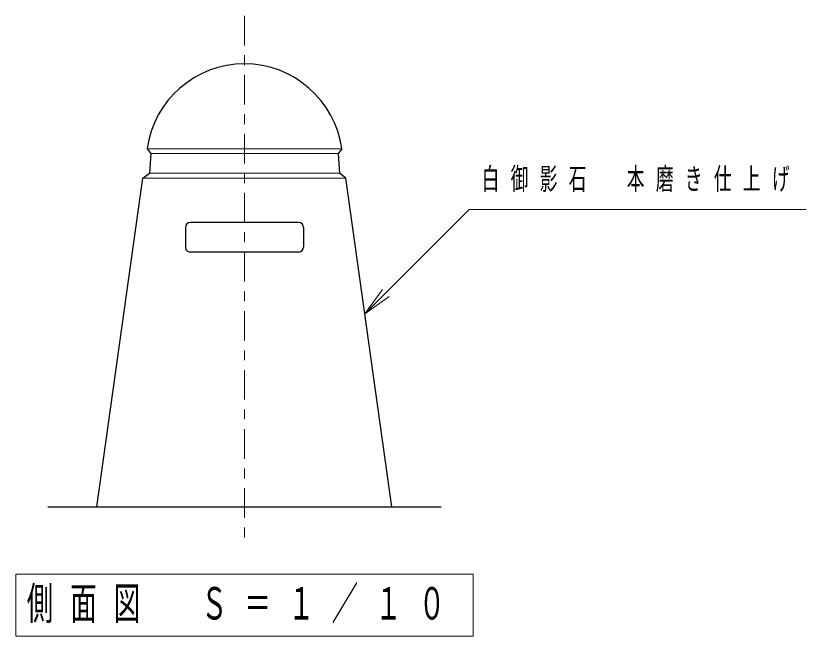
# Model space of a CAD drawing. Units: millimetres on the paper, scale 1:10. Extents: x -365 to 12, y -47 to 257.
# Drawn here: x -235.3 to -154.9, y 111.2 to 174.2 of the extents above; entities that cross this region are included whole.
import ezdxf

# ---------------------------------------------------------------- set-up
doc = ezdxf.new("R2010")
doc.units = ezdxf.units.MM
doc.linetypes.add('USER2', pattern=[6, 3, -1, 1, -1])
doc.layers.add('LY_1', color=7, linetype='Continuous', lineweight=13)
doc.styles.add('ＭＳ ゴシック', font='')
doc.styles.get('ＭＳ ゴシック').set_extended_font_data('MS Gothic')

msp = doc.modelspace()

# ---------------------------------------------------------------- linework, layer by layer
at = {"layer": 'LY_1', "linetype": 'USER2'}
msp.add_line((-212.03, 174.234), (-212.03, 120.902), dxfattribs=at)
at = {"layer": 'LY_1', "color": 3, "lineweight": 25}
for p, q in [((-221.934, 160.73), (-221.933, 160.735)), ((-221.934, 160.73), (-221.561, 160.235)), ((-221.561, 160.235), (-221.697, 158.235)), ((-202.126, 160.73), (-202.5, 160.235)), ((-202.5, 160.235), (-202.364, 158.235)), ((-227.03, 124.348), (-222.354, 157.735)), ((-222.353, 157.74), (-221.696, 158.235)), ((-201.707, 157.74), (-202.364, 158.235)), ((-197.03, 124.348), (-201.706, 157.735)), ((-218.03, 152.735), (-218.03, 150.735)), ((-206.53, 153.235), (-217.53, 153.235)), ((-206.03, 152.735), (-206.03, 150.735)), ((-206.53, 150.235), (-217.53, 150.235))]:
    msp.add_line(p, q, dxfattribs=at)
at = {"layer": 'LY_1'}
for p, q in [((-202.127, 160.735), (-221.933, 160.735)), ((-202.5, 160.235), (-221.561, 160.235)), ((-201.707, 157.735), (-222.354, 157.735)), ((-202.364, 158.235), (-221.696, 158.235)), ((-199.776, 143.95), (-198.008, 146.425)), ((-199.776, 143.95), (-197.654, 146.072)), ((-197.301, 145.718), (-199.776, 143.95)), ((-188.78, 117.498), (-235.28, 117.498)), ((-235.28, 117.498), (-235.28, 111.198)), ((-188.78, 111.198), (-188.78, 117.498)), ((-235.28, 111.198), (-188.78, 111.198))]:
    msp.add_line(p, q, dxfattribs=at)
at = {"layer": 'LY_1', "color": 20, "lineweight": 25}
msp.add_line((-232.03, 124.348), (-192.03, 124.348), dxfattribs=at)
at = {"layer": 'LY_1'}
msp.add_lwpolyline([(-199.776, 143.95), (-189.169, 154.557), (-154.911, 154.557)], dxfattribs=at)
at = {"layer": 'LY_1', "color": 3, "lineweight": 25}
for centre, radius, start, end in [((-212.03, 159.348), 10, 7.97344, 172.02658), ((-217.53, 152.735), 0.5, 89.99998, 179.99996), ((-206.53, 152.735), 0.5, 0, 89.99998), ((-217.53, 150.735), 0.5, 179.99998, 270.00002), ((-206.53, 150.735), 0.5, 270.00002, 0)]:
    msp.add_arc(centre, radius, start, end, dxfattribs=at)

# ---------------------------------------------------------------- texts
at = {"layer": 'LY_1', "style": 'ＭＳ ゴシック'}
for s, insert, char_height, attachment_point in [('\\T1.64;\\W0.6;白御影石\u3000本磨き仕上げ', (-187.911, 157.557), 2.199, 4), ('\\T1.64;\\W0.6;側面図\u3000Ｓ＝１／１０', (-212.03, 114.348), 3.299, 5)]:
    msp.add_mtext(s, dxfattribs=dict(at, insert=insert, char_height=char_height, attachment_point=attachment_point))

doc.saveas('drawing.dxf')
